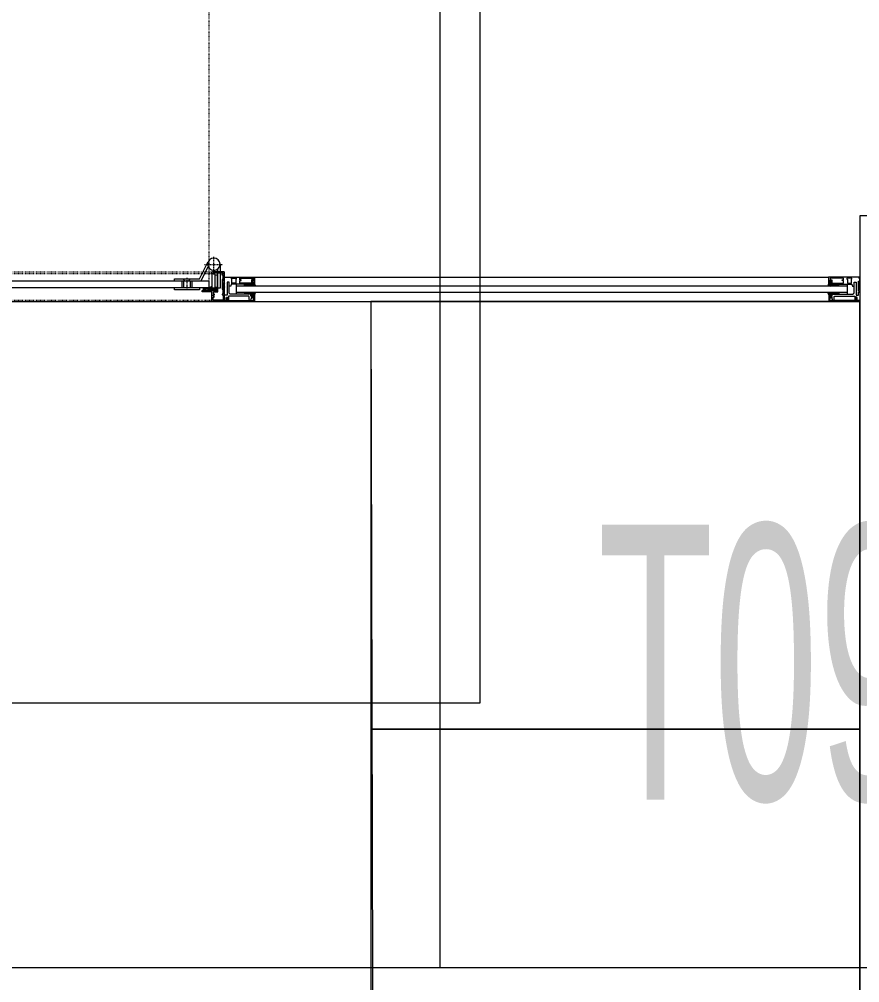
# Model space of a CAD drawing. Extents: x -9058 to 11890, y 0 to 8245.
# Drawn here: x 3765.5 to 3903.1, y 2652.4 to 2810.1 of the extents above; entities that cross this region are included whole.
import ezdxf
from ezdxf.enums import TextEntityAlignment as Align

# ---------------------------------------------------------------- set-up
doc = ezdxf.new("R2010")
doc.units = 0
doc.header["$MEASUREMENT"] = 0
doc.linetypes.add('DASHDOT', pattern=[1, 0.5, -0.25, 0, -0.25])
doc.linetypes.add('DOT2', pattern=[0.125, 0, -0.125])
doc.layers.get('0').update_dxf_attribs({"color": 9, "lineweight": 9})
for name, color, linetype, lineweight in [('05', 9, 'Continuous', 9), ('06C', 9, 'Continuous', 9), ('06D', 9, 'Continuous', 9), ('07K', 8, 'Continuous', 9), ('10', 9, 'Continuous', 9), ('14', 9, 'Continuous', 9), ('15', 9, 'Continuous', 9), ('20', 9, 'DOT2', 9), ('21_mahal200', 9, 'Continuous', 9), ('21_mahal200 @ 20', 9, 'Continuous', 9)]:
    doc.layers.add(name, color=color, linetype=linetype, lineweight=lineweight)
doc.styles.add('Arial', font='arial.ttf', dxfattribs={"height": 2.5})
doc.styles.add('MuuM_TEXT-STANDART', font='ARIALN.TTF')
pattern_1 = [(45, (3387.24087, 5075.93023), (0.0883883476, -0.0883883476), []), (315, (3387.24087, 5075.93023), (-0.0883883476, -0.0883883476), [])]

# ---------------------------------------------------------------- blocks, each defined once
blk = doc.blocks.new('0a_roomno2')
blk.add_lwpolyline([(30, -16), (0, -16), (0, 0), (30, 0)], close=True)
blk.add_lwpolyline([(18, -5), (18, -16)])
at = {"style": 'Arial'}
blk.add_attdef('ODANO', (0, 1.505), '', height=3, dxfattribs=at)
blk.add_attdef('MEKANADI', text='', height=3, dxfattribs=at).set_placement((0.525, -4.75), align=Align.BOTTOM_LEFT)
at = {"style": 'MuuM_TEXT-STANDART', "width": 0.6}
for tag, p in [('YER01', (15, -7)), ('TAVAN01', (20.625, -7)), ('DUVAR01', (26.25, -7)), ('YER02', (15, -10.375)), ('TAVAN02', (20.625, -10.375)), ('DUVAR02', (26.25, -10.375)), ('YER03', (15, -13.75)), ('TAVAN03', (20.625, -13.75)), ('DUVAR03', (26.25, -13.75))]:
    blk.add_attdef(tag, text='', height=2.25, dxfattribs=at).set_placement(p, align=Align.MIDDLE_CENTER)
at = {"style": 'MuuM_TEXT-STANDART'}
blk.add_attdef('M2', text='', height=2.25, dxfattribs=at).set_placement((1.3231, -7.8046), align=Align.MIDDLE_LEFT)
at = {"style": 'MuuM_TEXT-STANDART', "width": 0.6}
blk.add_attdef('TEMIZTAVANYUKSEKLIGI', text='', height=2.25, dxfattribs=at).set_placement((2.7, -13.1619), align=Align.MIDDLE_LEFT)
blk = doc.blocks.new('*U1861')
at = {"layer": '21_mahal200 @ 20', "xscale": 20, "yscale": 20, "zscale": 20}
blk.add_blockref('0a_roomno2', (3240.86, 3018.12), dxfattribs=at)
blk = doc.blocks.new('g-kapı kolu-p')
for points in [[(11.85, 8.21), (-0.95, 8.21), (-0.95, 2.41), (0.95, 2.41), (0.95, 6.31), (11.85, 6.31), (11.85, 8.21)], [(11.85, -8.21), (-0.95, -8.21), (-0.95, -2.41), (0.95, -2.41), (0.95, -6.31), (11.85, -6.31), (11.85, -8.21)]]:
    blk.add_lwpolyline(points)
for points in [[(-2.65, 1.5), (2.65, 1.5), (2.65, 2.41), (-2.65, 2.41)], [(-5, 0.5), (5, 0.5), (5, 1.5), (-5, 1.5)], [(-5, -1.5), (5, -1.5), (5, -0.5), (-5, -0.5)], [(-2.65, -1.5), (2.65, -1.5), (2.65, -2.41), (-2.65, -2.41)]]:
    blk.add_lwpolyline(points, close=True)
blk = doc.blocks.new('k-cambölme-kapı-p')
at = {"layer": '10'}
h = blk.add_hatch(dxfattribs=at)
h.set_pattern_fill('NET', color=256, angle=135, style=0)
h.set_pattern_definition([(135, (3753.7029, 560.85184), (-0.0883883476, -0.0883883476), []), (225, (3753.7029, 560.85184), (0.0883883476, -0.0883883476), [])])
h.paths.add_polyline_path([(2.08, -0.06), (2.08, 0.02), (2.07, 0.04), (2.05, 0.07), (2.01, 0.09), (1.98, 0.1), (1.97, 0.1), (1.97, -0.29), (1.94, -0.29), (1.94, -0.43), (1.88, -0.49), (1.67, -0.49), (1.82, -0.29), (1.73, -0.29), (1.53, -0.5), (1.44, -0.5), (1.62, -0.32), (1.62, -0.29), (1.51, -0.29), (1.34, -0.42), (1.32, -0.44), (1.3, -0.48), (1.29, -0.51), (1.26, -0.57), (1.26, -0.31), (1.32, -0.29), (1.23, -0.29), (1.23, -0.53), (1.23, -0.59), (1.24, -0.62), (1.26, -0.64), (3.47, -0.64), (3.47, -0.58), (3.38, -0.35), (3.38, -0.3), (3.42, -0.25), (3.42, -0.2), (3.38, -0.16), (2.73, -0.16), (2.74, -0.2), (2.91, -0.2, -1), (2.91, -0.25)])
h.paths.add_polyline_path([(2.05, -0.18), (2.05, -0.21), (2.08, -0.23), (2.11, -0.24), (2.15, -0.25), (2.95, -0.27), (2.92, -0.29), (2.55, -0.29), (2.54, -0.31), (2.52, -0.33), (2.5, -0.34), (2.48, -0.34), (2.46, -0.34), (2.44, -0.32), (2.42, -0.3), (2.08, -0.3), (1.99, -0.11), (1.99, -0.07), (2.05, -0.07)], flags=16)
h.paths.add_polyline_path([(2.41, -0.34), (2.51, -0.5), (2.08, -0.5), (2.08, -0.34)], flags=16)
h.paths.add_polyline_path([(2.55, -0.33), (2.89, -0.33), (2.94, -0.33), (3.28, -0.34, 0.166992), (3.34, -0.55), (2.72, -0.55), (2.55, -0.36)], flags=16)
h.paths.add_polyline_path([(3.02, -0.22), (3.02, -0.2), (3.33, -0.2, 0.10606), (3.29, -0.33), (3.01, -0.27)], flags=16)
h = blk.add_hatch(dxfattribs=at)
h.set_pattern_fill('NET', color=256, angle=135, style=0)
h.set_pattern_definition([(45, (474.94443, 2280.71206), (0.0883883476, -0.0883883476), []), (315, (474.94443, 2280.71206), (-0.0883883476, -0.0883883476), [])])
h.paths.add_polyline_path([(87.27, -0.16), (87.26, -0.2), (87.09, -0.2, 1), (87.09, -0.25), (87.92, -0.25), (87.92, -0.01), (87.93, 0.03), (87.96, 0.05), (88, 0.07), (88.03, 0.07), (88.03, -0.29), (88.06, -0.29), (88.06, -0.43), (88.12, -0.49), (88.33, -0.49), (88.18, -0.29), (88.27, -0.29), (88.47, -0.5), (88.56, -0.5), (88.38, -0.32), (88.38, -0.29), (88.49, -0.29), (88.66, -0.42), (88.68, -0.44), (88.7, -0.48), (88.71, -0.51), (88.74, -0.57), (88.74, -0.31), (88.68, -0.29), (88.77, -0.29), (88.77, -0.53), (88.77, -0.59), (88.76, -0.62), (88.74, -0.64), (86.53, -0.64), (86.53, -0.58), (86.62, -0.35), (86.62, -0.3), (86.58, -0.25), (86.58, -0.2), (86.62, -0.16)])
h.paths.add_polyline_path([(87.28, -0.55), (87.45, -0.36), (87.45, -0.33), (87.11, -0.33), (87.06, -0.33), (87.03, -0.31), (86.99, -0.27), (86.98, -0.22), (86.98, -0.2), (86.67, -0.2, -0.292264), (86.66, -0.55)], flags=16)
h.paths.add_polyline_path([(87.48, -0.51), (87.59, -0.51), (87.53, -0.43)], flags=16)
h.paths.add_polyline_path([(87.56, -0.4), (87.69, -0.5), (87.92, -0.5), (87.92, -0.34), (87.59, -0.34)], flags=16)
h.paths.add_polyline_path([(87.62, -0.53), (87.71, -0.62), (87.71, -0.53)], flags=16)
at = {"layer": '10', "linetype": 'DASHDOT', "ltscale": 0.05}
for points in [[(1.71, 2.14), (1.71, 4.9)], [(3.22, 3.63), (0.2, 3.63)], [(6.13, 1.44), (6.13, -0.55)]]:
    blk.add_lwpolyline(points, dxfattribs=at)
at = {"layer": '10'}
for points in [[(0.69, 3.63), (0.69, 2.44)], [(3.84, 0.88), (2.63, 3.22)], [(4.07, 1.27), (2.67, 3.99)], [(1.82, 2.27), (0.16, 2.27), (0.16, 2.03), (0.38, 2.03), (0.38, 1.92), (0.22, 1.92), (0.22, 1.16), (0.35, 1.16), (0.35, -0.41), (0.22, -0.41), (0.22, -1.23), (0.36, -1.23), (0.36, -1.38), (0.16, -1.38), (0.16, -2.24), (1.82, -2.24), (1.82, -1.72), (1.62, -1.72), (1.62, -1.58), (1.82, -1.58), (1.82, -1.37), (1.61, -1.37), (1.61, -1.24), (1.74, -1.24), (1.74, -0.85), (1.06, -0.85), (1.06, -0.13), (1.5, -0.13), (1.5, 1.92), (1.57, 2.03), (1.82, 2.03), (1.82, 2.27)], [(0.69, 2.27), (0.69, -0.24), (1.06, -0.24)], [(1.06, 2.44), (1.06, 2.86)], [(1.06, -0.13), (1.06, 2.27)], [(1.5, 1.92), (1.06, 1.92)], [(1.17, 1.92), (1.17, -0.13)], [(88.18, 2.27), (89.84, 2.27), (89.84, 2.03), (89.62, 2.03), (89.62, 1.92), (89.78, 1.92), (89.78, 1.16), (89.65, 1.16), (89.65, -0.41), (89.78, -0.41), (89.78, -1.23), (89.64, -1.23), (89.64, -1.38), (89.84, -1.38), (89.84, -2.24), (88.18, -2.24), (88.18, -1.72), (88.38, -1.72), (88.38, -1.58), (88.18, -1.58), (88.18, -1.37), (88.39, -1.37), (88.39, -1.24), (88.26, -1.24), (88.26, -0.85), (88.94, -0.85), (88.94, -0.13), (88.5, -0.13), (88.5, 1.92), (88.43, 2.03), (88.18, 2.03), (88.18, 2.27)], [(2.91, -0.25), (2.08, -0.06), (2.08, 0.02), (2.07, 0.04), (2.05, 0.07), (2.01, 0.09), (1.98, 0.1), (1.97, 0.1)], [(8.14, 0.88), (8.14, 1.27), (4.07, 1.27)], [(5.3, 0.88), (5.3, -0.16)], [(5.5, 1.27), (5.77, 0.97), (5.77, 0.88)], [(5.59, 0.88), (5.59, -0.16)], [(6.76, 1.27), (6.49, 0.97), (6.49, 0.88)], [(6.67, 0.88), (6.67, -0.16)], [(6.96, 0.88), (6.96, -0.16)], [(87.09, -0.25), (87.92, -0.25), (87.92, -0.01), (87.93, 0.03), (87.96, 0.05), (88, 0.07), (88.03, 0.07)], [(2.05, -0.89), (3.59, -0.89), (3.59, -0.64), (1.23, -0.64), (1.23, -0.29), (1.97, -0.29)], [(1.62, -0.29), (1.62, -0.32), (1.44, -0.5), (1.53, -0.5), (1.73, -0.29)], [(1.82, -0.29), (1.67, -0.49), (1.88, -0.49), (1.94, -0.43), (1.94, -0.29)], [(3.34, -0.55), (2.72, -0.55), (2.55, -0.36), (2.55, -0.33), (2.89, -0.33), (2.94, -0.33)], [(3.28, -0.34), (3.28, -0.34), (2.94, -0.33)], [(3.01, -0.27), (3.02, -0.22), (3.02, -0.2), (3.33, -0.2)], [(3.01, -0.27), (3.29, -0.33), (3.29, -0.33)], [(4.06, -0.16), (4.06, -0.55), (8.14, -0.55)], [(8.14, -0.55), (8.14, -0.16)], [(87.95, -0.89), (86.41, -0.89), (86.41, -0.64), (88.77, -0.64), (88.77, -0.29), (88.03, -0.29)], [(87.59, -0.51), (87.53, -0.43), (87.48, -0.51), (87.59, -0.51)], [(88.18, -0.29), (88.33, -0.49), (88.12, -0.49), (88.06, -0.43), (88.06, -0.29)], [(88.38, -0.29), (88.38, -0.32), (88.56, -0.5), (88.47, -0.5), (88.27, -0.29)]]:
    blk.add_lwpolyline(points, dxfattribs=at)
for points in [[(1.97, -0.29), (1.97, 2.13), (2.05, 2.13), (2.05, 2.28, 0.414214), (1.89, 2.44), (0.08, 2.44, 0.414214), (0, 2.36), (0, -2.36, 0.414214), (0.08, -2.44), (2.05, -2.44), (2.05, -2.25), (2.05, -2.23), (2.05, -2.23), (2.05, -2.23), (2.05, -2.23), (2.05, -2.23), (2.05, -0.89)], [(88.03, -0.29), (88.03, 2.13), (87.95, 2.13), (87.95, 2.28, -0.414214), (88.11, 2.44), (89.92, 2.44, -0.414214), (90, 2.36), (90, -2.36, -0.414214), (89.92, -2.44), (87.95, -2.44), (87.95, -2.25), (87.95, -2.23), (87.95, -2.23), (87.95, -2.23), (87.95, -2.23), (87.95, -2.23), (87.95, -0.89)], [(1.51, -0.29), (1.34, -0.42), (1.32, -0.44), (1.3, -0.48), (1.29, -0.51), (1.26, -0.57), (1.26, -0.31), (1.32, -0.29), (1.23, -0.29), (1.23, -0.53), (1.23, -0.59), (1.24, -0.62), (1.26, -0.64), (3.47, -0.64), (3.47, -0.58), (3.38, -0.35), (3.38, -0.3), (3.42, -0.25), (3.42, -0.2), (3.38, -0.16), (2.73, -0.16), (2.74, -0.2), (2.91, -0.2, -1), (2.91, -0.25, -1)], [(88.49, -0.29), (88.66, -0.42), (88.68, -0.44), (88.7, -0.48), (88.71, -0.51), (88.74, -0.57), (88.74, -0.31), (88.68, -0.29), (88.77, -0.29), (88.77, -0.53), (88.77, -0.59), (88.76, -0.62), (88.74, -0.64), (86.53, -0.64), (86.53, -0.58), (86.62, -0.35), (86.62, -0.3), (86.58, -0.25), (86.58, -0.2), (86.62, -0.16), (87.27, -0.16), (87.26, -0.2), (87.09, -0.2, 1), (87.09, -0.25, 1)], [(86.66, -0.55), (87.28, -0.55), (87.45, -0.36), (87.45, -0.33), (87.11, -0.33), (87.06, -0.33), (87.03, -0.31), (86.99, -0.27), (86.98, -0.22), (86.98, -0.2), (86.67, -0.2, 1)]]:
    blk.add_lwpolyline(points, format="xyb", dxfattribs=at)
for points in [[(1.99, -0.07), (2.05, -0.07), (2.05, -0.18), (2.05, -0.21), (2.08, -0.23), (2.11, -0.24), (2.15, -0.25), (2.95, -0.27), (2.92, -0.29), (2.55, -0.29), (2.54, -0.31), (2.52, -0.33), (2.5, -0.34), (2.48, -0.34), (2.46, -0.34), (2.44, -0.32), (2.42, -0.3), (2.08, -0.3), (1.99, -0.11)], [(2.08, -0.5), (2.08, -0.34), (2.41, -0.34), (2.51, -0.5), (2.51, -0.5)], [(87.92, -0.5), (87.92, -0.34), (87.59, -0.34), (87.56, -0.4), (87.69, -0.5)], [(87.62, -0.53), (87.71, -0.53), (87.71, -0.62)]]:
    blk.add_lwpolyline(points, close=True, dxfattribs=at)
blk.add_circle((1.71, 3.65), 1.02, dxfattribs=at)
for centre, start, end in [((3.6, -0.37), 176.143, 214.0649), ((3.6, -0.37), 148.8979, 173.1144), ((86.4, -0.37), 325.9351, 31.1021)]:
    blk.add_arc(centre, 0.322, start, end, dxfattribs=at)
at = {"layer": '15', "linetype": 'DOT2'}
blk.add_lwpolyline([(2.48, 0.36), (2.48, 85.36)], dxfattribs=at)
at = {"layer": '15'}
blk.add_lwpolyline([(2.58, 0.88), (87.42, 0.88), (87.52, 0.78), (87.52, -0.05), (87.42, -0.16), (2.58, -0.16), (2.58, -0.16), (2.48, -0.05), (2.48, 0.78), (2.58, 0.88)], dxfattribs=at)
at = {"layer": '15', "linetype": 'DOT2'}
blk.add_arc((2.48, 0.36), 85.04, 0, 90, dxfattribs=at)
at = {"layer": '20'}
for p, q in [((87.95, 2.43), (2.05, 2.43)), ((87.95, 2.13), (2.05, 2.13)), ((87.95, -2.23), (2.05, -2.23)), ((87.95, -2.44), (2.05, -2.44))]:
    blk.add_line(p, q, dxfattribs=at)
at = {"layer": '06C', "xscale": -1}
blk.add_blockref('g-kapı kolu-p', (79.64, 0.38), dxfattribs=at)
blk = doc.blocks.new('profil')
at = {"layer": '10'}
h = blk.add_hatch(dxfattribs=at)
h.set_pattern_fill('NET', color=256, angle=495, style=0)
h.set_pattern_definition(pattern_1)
h.paths.add_polyline_path([(2783.08, 2903.22), (2783.02, 2903.22), (2782.98, 2903.33), (2782.98, 2903.38), (2783.01, 2903.38), (2783.01, 2903.5), (2782.72, 2903.5), (2782.72, 2903.38), (2782.75, 2903.38), (2782.71, 2903.22), (2782.62, 2903.23), (2782.45, 2902.86), (2782.56, 2902.86), (2782.56, 2902.9), (2782.72, 2903.1, 0.2599), (2782.8, 2902.86), (2783.04, 2902.86, 0.382682)])
h.paths.add_polyline_path([(2782.84, 2903.1), (2783.03, 2903.1, -2.16717)], flags=16)
h = blk.add_hatch(dxfattribs=at)
h.set_pattern_fill('NET', color=256, angle=495, style=0)
h.set_pattern_definition([(45, (3390.96807, 5084.14935), (0.0883883476, -0.0883883476), []), (315, (3390.96807, 5084.14935), (-0.0883883476, -0.0883883476), [])])
h.paths.add_polyline_path([(2784.25, 2903.18), (2784.25, 2902.86), (2783.21, 2902.86), (2783.21, 2903.18)])
h = blk.add_hatch(dxfattribs=at)
h.set_pattern_fill('NET', color=256, angle=495, style=0)
h.set_pattern_definition([(45, (3412.02047, 5081.69331), (0.0883883476, -0.0883883476), []), (315, (3412.02047, 5081.69331), (-0.0883883476, -0.0883883476), [])])
h.paths.add_polyline_path([(2787.7, 2903.43), (2787.7, 2902.36), (2787.52, 2902.36), (2787.52, 2903.43)])
h = blk.add_hatch(dxfattribs=at)
h.set_pattern_fill('NET', color=256, angle=495, style=0)
h.set_pattern_definition(pattern_1)
h.paths.add_polyline_path([(2783.08, 2901.46), (2783.02, 2901.46), (2782.98, 2901.35), (2782.98, 2901.3), (2783.01, 2901.3), (2783.01, 2901.18), (2782.72, 2901.18), (2782.72, 2901.3), (2782.75, 2901.3), (2782.71, 2901.46), (2782.62, 2901.45), (2782.45, 2901.82), (2782.56, 2901.82), (2782.56, 2901.78), (2782.72, 2901.59, -0.2599), (2782.8, 2901.82), (2783.04, 2901.82, -0.382682)])
h.paths.add_polyline_path([(2782.84, 2901.58), (2783.03, 2901.58, 2.16717)], flags=16)
h = blk.add_hatch(dxfattribs=at)
h.set_pattern_fill('NET', color=256, angle=495, style=0)
h.set_pattern_definition([(45, (3390.96807, 5077.64021), (0.0883883476, -0.0883883476), []), (315, (3390.96807, 5077.64021), (-0.0883883476, -0.0883883476), [])])
h.paths.add_polyline_path([(2784.25, 2901.82), (2784.25, 2901.53), (2783.21, 2901.53), (2783.21, 2901.82)])
for points in [[(2787.52, 2901.37), (2787.52, 2901.89), (2787.7, 2901.89), (2787.7, 2902.03), (2787.52, 2902.03), (2787.52, 2903.67), (2787.7, 2903.67), (2787.7, 2904.1), (2787.58, 2904.1), (2787.58, 2904.34), (2782.61, 2904.34), (2782.61, 2903.22), (2782.72, 2903.22), (2782.76, 2903.4), (2782.71, 2903.4), (2782.71, 2903.77), (2782.99, 2903.77), (2782.99, 2903.22), (2783.14, 2903.22), (2783.18, 2903.18), (2786.43, 2903.18), (2786.5, 2902.88), (2786.8, 2902.88), (2786.8, 2903.49), (2787.12, 2903.49), (2787.12, 2901.37)], [(2785.67, 2903.32), (2786.35, 2903.32), (2786.35, 2904.02), (2786.42, 2904.06), (2786.42, 2904.14), (2785.61, 2904.14), (2785.61, 2904.01), (2785.67, 2903.95)]]:
    blk.add_lwpolyline(points, close=True, dxfattribs=at)
for points in [[(2784.87, 2903.91), (2785.03, 2903.91), (2785.03, 2904.14), (2782.83, 2904.14), (2782.83, 2903.91), (2783.13, 2903.91), (2783.13, 2903.37), (2785.03, 2903.37)], [(2782.61, 2903.22), (2782.45, 2902.86)], [(2782.72, 2903.1), (2782.56, 2902.9), (2782.56, 2902.86)], [(2782.99, 2903.5), (2782.72, 2903.5)], [(2783.21, 2903.18), (2783.21, 2903.18), (2783.21, 2902.84)], [(2784.25, 2902.84), (2784.25, 2903.18)], [(2785.62, 2903.18), (2785.62, 2901.53)], [(2787.52, 2903.43), (2787.7, 2903.43), (2787.7, 2902.36)], [(2782.62, 2901.45), (2782.45, 2901.82)], [(2782.72, 2901.59), (2782.56, 2901.78), (2782.56, 2901.82)], [(2782.78, 2900.5), (2782.78, 2900.95), (2783.09, 2900.95), (2783.09, 2901.24), (2783.18, 2901.24), (2783.08, 2901.46), (2783.02, 2901.46), (2782.98, 2901.35), (2782.98, 2901.3), (2783.01, 2901.3), (2783.01, 2901.06), (2782.72, 2901.06), (2782.72, 2901.3), (2782.75, 2901.3), (2782.71, 2901.46), (2782.62, 2901.45), (2782.63, 2900.34), (2787.59, 2900.34)], [(2783.01, 2901.18), (2782.72, 2901.18)], [(2783.18, 2901.24), (2783.21, 2901.24), (2783.21, 2901.84)], [(2784.25, 2901.84), (2784.25, 2901.53)], [(2787.52, 2902.36), (2787.7, 2902.36)]]:
    blk.add_lwpolyline(points, dxfattribs=at)
for points in [[(2783.03, 2903.1), (2782.84, 2903.1, 1)], [(2783.21, 2901.53), (2786.47, 2901.53, 0.414214), (2786.8, 2901.86), (2786.8, 2902.88)], [(2785.03, 2903.37), (2785.03, 2903.79), (2784.87, 2903.79, -1), (2784.87, 2903.91, 1)], [(2783.03, 2901.58), (2782.84, 2901.58, -1)], [(2783.09, 2901.24), (2783.21, 2900.66, 0.833203), (2783.52, 2900.66, 0.447088)], [(2783.52, 2900.66), (2783.52, 2901.11, -0.414214), (2783.63, 2901.22), (2786.88, 2901.22), (2786.88, 2900.49)], [(2787.59, 2900.34), (2787.59, 2900.49), (2787.25, 2900.49), (2787.25, 2900.97, 1), (2787.04, 2900.97)], [(2787.04, 2900.97, 0.305404), (2787.13, 2900.85, 5.773092)], [(2787.13, 2900.85), (2787.13, 2900.49), (2782.81, 2900.49), (2782.81, 2900.46, -0.561743), (2782.73, 2900.45, -0.595966), (2782.78, 2900.5, 2.204878)]]:
    blk.add_lwpolyline(points, format="xyb", dxfattribs=at)
for centre, radius, start, end in [((2782.97, 2903.05), 0.253, 168.6676, 234.1258), ((2782.93, 2903.02), 0.125, 139.5402, 40.4598), ((2782.86, 2903.06), 0.273, 305.9738, 36.4289), ((2782.97, 2901.64), 0.253, 125.8742, 191.3324), ((2782.93, 2901.66), 0.125, 319.5402, 220.4598), ((2782.86, 2901.62), 0.273, 323.5711, 54.0262)]:
    blk.add_arc(centre, radius, start, end, dxfattribs=at)
blk = doc.blocks.new('*U1874')
at = {"layer": '21_mahal200 @ 20'}
ref = blk.add_blockref('0a_roomno2', (3474.33, 2974.84), dxfattribs=dict(at, xscale=20, yscale=20, zscale=20))
ref.add_attrib('TAVAN03', 'T09', dxfattribs={"layer": '0', "height": 45, "style": 'MuuM_TEXT-STANDART', "width": 0.6}).set_placement((3886.83, 2704.84), align=Align.MIDDLE_CENTER)
blk = doc.blocks.new('*U1568')
blk.add_lwpolyline([(35, 20), (-45, 20), (-45, -50), (35, -50), (35, 20)])
blk = doc.blocks.new('fiting lounch')
at = {"layer": '05'}
blk.add_lwpolyline([(-2085.4, -547.65), (-2483.4, -548.61), (-2483.4, -134.61), (-2085.4, -133.65)], close=True, dxfattribs=at)
at = {"layer": '05', "rotation": 90}
for p in [(-2205.4, -582.65), (-2135.4, -582.65)]:
    blk.add_blockref('*U1568', p, dxfattribs=at)

msp = doc.modelspace()

# ---------------------------------------------------------------- linework, layer by layer
at = {"layer": '06D'}
for p, q in [((3804.01, 2767.87), (3897.97, 2767.87)), ((3804, 2763.87), (3897.98, 2763.87))]:
    msp.add_line(p, q, dxfattribs=at)
at = {"layer": '14'}
msp.add_lwpolyline([(3921.06, 2777.87), (3903.06, 2777.87), (3903.06, 2309.12), (3925.06, 2309.12)], dxfattribs=at)
at = {"layer": '15'}
for p, q in [((3900.98, 2766.37), (3801, 2766.37)), ((3900.98, 2765.37), (3801, 2765.37))]:
    msp.add_line(p, q, dxfattribs=at)

# ---------------------------------------------------------------- block references
at = {"xscale": -1}
msp.add_blockref('profil', (6586.62, -136.47), dxfattribs=at)
msp.add_blockref('profil', (1115.36, -136.47))
at = {"layer": '05', "rotation": 90}
msp.add_blockref('fiting lounch', (3275.4, 4849.27), dxfattribs=at)
at = {"layer": '07K', "xscale": -1}
msp.add_blockref('k-cambölme-kapı-p', (3799.03, 2766.32), dxfattribs=at)
at = {"layer": '21_mahal200', "color": 6, "linetype": 'DASHDOT'}
for name in ['*U1861', '*U1874']:
    msp.add_blockref(name, (0, 0), dxfattribs=at)

doc.saveas('drawing.dxf')
